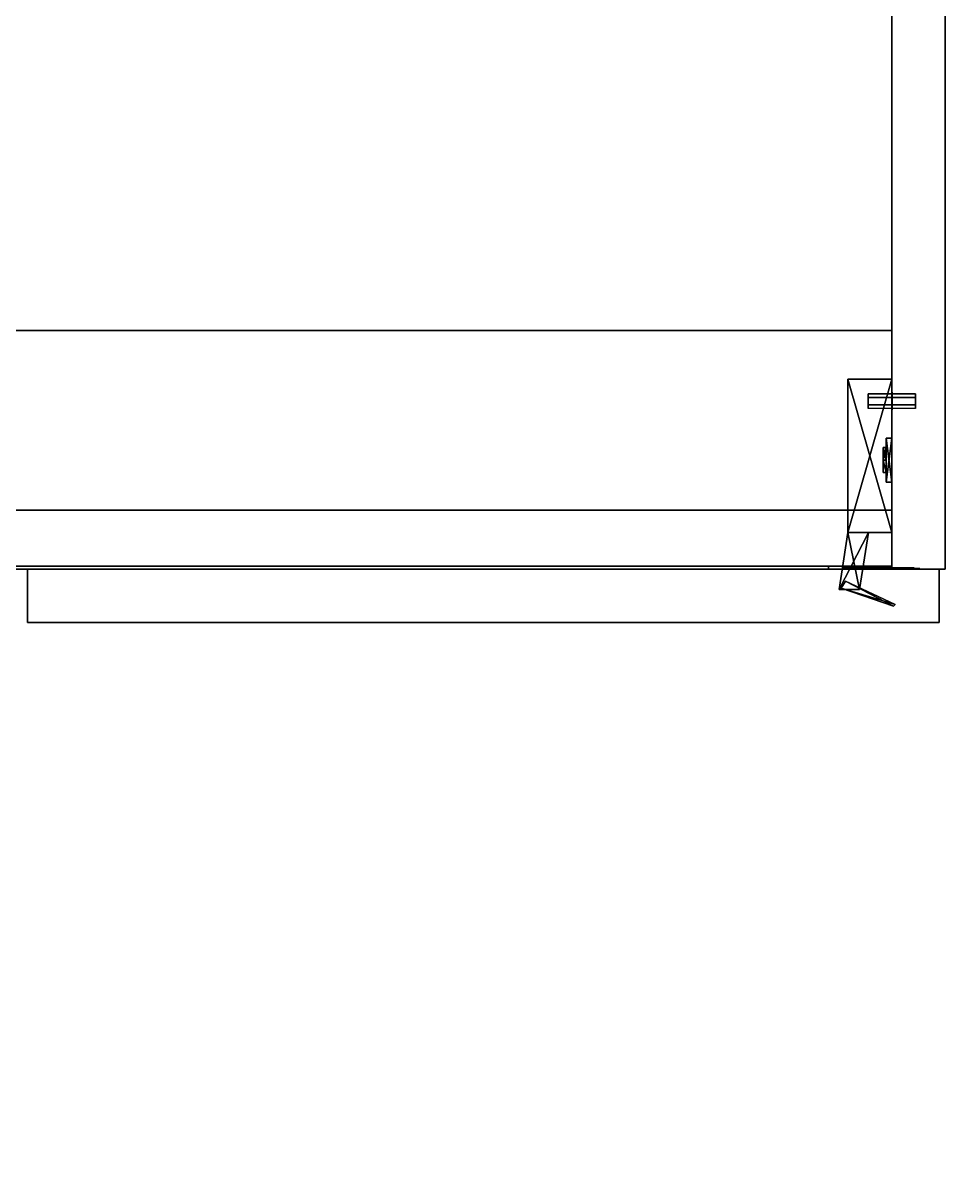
# Model space of a CAD drawing. Extents: x -150 to 1851, y -150 to 1950.
# Drawn here: x 342.5 to 658, y 777 to 1169.2 of the extents above; entities that cross this region are included whole.
import ezdxf

# ---------------------------------------------------------------- set-up
doc = ezdxf.new("R2010")
doc.units = 0
for name, color, linetype in [('LAYER0', 7, 'CONTINUOUS'), ('LAYER100', 7, 'CONTINUOUS'), ('LAYER102', 7, 'CONTINUOUS'), ('LAYER105', 254, 'CONTINUOUS'), ('LAYER107', 28, 'CONTINUOUS'), ('LAYER108', 253, 'CONTINUOUS'), ('LAYER109', 28, 'CONTINUOUS'), ('LAYER110', 253, 'CONTINUOUS'), ('LAYER111', 253, 'CONTINUOUS'), ('LAYER88', 7, 'CONTINUOUS'), ('LAYER98', 253, 'CONTINUOUS')]:
    doc.layers.add(name, color=color, linetype=linetype)

msp = doc.modelspace()

# ---------------------------------------------------------------- linework, layer by layer
at = {"layer": 'LAYER0', "invisible_edges": 1}
for points in [[(1851, 1762, -5), (-150, -150, -5), (-150, 1762, -5), (1851, 1762, -5)], [(-150, -150, -5), (1851, 1762, -5), (1851, -150, -5), (-150, -150, -5)], [(1851, -150), (-150, 1762), (-150, -150), (1851, -150)], [(-150, 1762), (1851, -150), (1851, 1762), (-150, 1762)]]:
    msp.add_3dface(points, dxfattribs=at)
at = {"layer": 'LAYER100', "invisible_edges": 1}
for points in [[(637, 1065, 869.5), (48, 985, 869.5), (48, 1065, 869.5), (637, 1065, 869.5)], [(48, 985, 869.5), (637, 1065, 869.5), (637, 985, 869.5), (48, 985, 869.5)], [(48, 1065, 887.5), (637, 1065, 869.5), (48, 1065, 869.5), (48, 1065, 887.5)], [(637, 1065, 869.5), (48, 1065, 887.5), (637, 1065, 887.5), (637, 1065, 869.5)], [(637, 985, 887.5), (48, 1065, 887.5), (48, 985, 887.5), (637, 985, 887.5)], [(48, 1065, 887.5), (637, 985, 887.5), (637, 1065, 887.5), (48, 1065, 887.5)], [(637, 1065, 869.5), (637, 985, 887.5), (637, 985, 869.5), (637, 1065, 869.5)], [(637, 985, 887.5), (637, 1065, 869.5), (637, 1065, 887.5), (637, 985, 887.5)], [(637, 985, 887.5), (48, 985, 869.5), (637, 985, 869.5), (637, 985, 887.5)], [(48, 985, 869.5), (637, 985, 887.5), (48, 985, 887.5), (48, 985, 869.5)]]:
    msp.add_3dface(points, dxfattribs=at)
at = {"layer": 'LAYER102', "invisible_edges": 1}
for points in [[(637, 1488.4, 510), (48, 1004, 510), (48, 1488.4, 510), (637, 1488.4, 510)], [(48, 1004, 510), (637, 1488.4, 510), (637, 1004, 510), (48, 1004, 510)], [(637, 1004, 528), (48, 1488.4, 528), (48, 1004, 528), (637, 1004, 528)], [(48, 1488.4, 528), (637, 1004, 528), (637, 1488.4, 528), (48, 1488.4, 528)], [(637, 1488.4, 510), (637, 1004, 528), (637, 1004, 510), (637, 1488.4, 510)], [(637, 1004, 528), (637, 1488.4, 510), (637, 1488.4, 528), (637, 1004, 528)], [(637, 1004, 528), (48, 1004, 510), (637, 1004, 510), (637, 1004, 528)], [(48, 1004, 510), (637, 1004, 528), (48, 1004, 528), (48, 1004, 510)]]:
    msp.add_3dface(points, dxfattribs=at)
at = {"layer": 'LAYER105'}
for points in [[(629, 1038.5, 507.5), (629, 1043.5, 507.5), (629, 1042.25, 509.665), (629, 1039.75, 509.665)], [(629, 1038.5, 507.5), (629, 1039.75, 505.3349), (629, 1042.25, 505.3349), (629, 1043.5, 507.5)], [(636.95, 1044, 507.5), (636.95, 1038, 507.5), (636.95, 1039.5, 510.0981), (636.95, 1042.5, 510.0981)], [(636.95, 1044, 507.5), (636.95, 1038, 507.5), (636.95, 1039.5, 504.9019), (636.95, 1042.5, 504.9019)], [(637.05, 1044, 507.5), (637.05, 1038, 507.5), (637.05, 1039.5, 510.0981), (637.05, 1042.5, 510.0981)], [(637.05, 1044, 507.5), (637.05, 1038, 507.5), (637.05, 1039.5, 504.9019), (637.05, 1042.5, 504.9019)], [(645, 1038.5, 507.5), (645, 1043.5, 507.5), (645, 1042.25, 509.665), (645, 1039.75, 509.665)], [(645, 1038.5, 507.5), (645, 1039.75, 505.3349), (645, 1042.25, 505.3349), (645, 1043.5, 507.5)]]:
    msp.add_3dface(points, dxfattribs=at)
at = {"layer": 'LAYER107'}
for points in [[(615.5, 985, 274), (615.5, 984, 274), (615.5, 985, 274)], [(615.5, 985, 232), (633.5, 985, 232), (633.5, 985, 232), (615.5, 985, 232)], [(615.5, 985, 274), (633.5, 985, 274), (633.5, 985, 274), (615.5, 985, 274)], [(633.5, 985, 232), (633.5, 984, 232), (615.5, 984, 232), (615.5, 985, 232)], [(615.5, 984, 232), (615.5, 984, 274), (615.5, 985, 274), (615.5, 985, 232)], [(633.5, 985, 274), (633.5, 984, 274), (615.5, 984, 274), (615.5, 985, 274)], [(620.5, 985, 244), (620.5, 984, 244), (620.5, 984, 262), (620.5, 985, 262)], [(620.5, 985, 244), (620.5, 984, 244), (633.5, 984, 244), (633.5, 985, 244)], [(620.5, 985, 262), (620.5, 984, 262), (633.5, 984, 262), (633.5, 985, 262)], [(633.5, 985, 244), (633.5, 984, 244), (633.5, 984, 232), (633.5, 985, 232)], [(633.5, 985, 262), (633.5, 984, 262), (633.5, 984, 274), (633.5, 985, 274)], [(615.5, 984, 232), (633.5, 984, 232), (633.5, 984, 274), (615.5, 984, 274)], [(620.5, 984, 244), (620.5, 984, 262), (620.5, 984, 244)], [(633.5, 984, 244), (633.5, 984, 232), (633.5, 984, 244)], [(633.5, 984, 262), (633.5, 984, 274), (633.5, 984, 262)]]:
    msp.add_3dface(points, dxfattribs=at)
for points, invisible_edges in [([(615.5, 985, 274), (615.5, 985, 232), (620.5, 985, 244), (620.5, 985, 262)], 10), ([(615.5, 985, 232), (620.5, 985, 244), (633.5, 985, 244), (633.5, 985, 232)], 1), ([(615.5, 985, 274), (620.5, 985, 262), (633.5, 985, 262), (633.5, 985, 274)], 1), ([(633.5, 984.5, 262), (633.5, 984.5, 244), (620.5, 984.5, 244), (620.5, 984.5, 262)], 1), ([(637.7095, 984.5, 258.3167), (637.5, 984.5, 247.5), (633.5, 984.5, 244), (633.5, 984.5, 262)], 5), ([(644.5, 984.5, 258.5), (644.5, 984.5, 247.5), (637.5, 984.5, 247.5), (637.7095, 984.5, 258.3167)], 4), ([(633.5, 984.25, 240), (638.4749, 984.25, 240.9896), (637.5, 984.25, 247.5), (633.5, 984.25, 244)], 2), ([(638.4749, 984.25, 265.0104), (633.5, 984.25, 266), (633.5, 984.25, 262), (637.5, 984.25, 258.5)], 8), ([(638.4749, 984.25, 240.9896), (642.6924, 984.25, 243.8076), (641, 984.25, 247.5), (637.5, 984.25, 247.5)], 10), ([(642.6924, 984.25, 262.1924), (638.4749, 984.25, 265.0104), (637.5, 984.25, 258.5), (641, 984.25, 258.5)], 10), ([(642.6924, 984.25, 243.8076), (645.5104, 984.25, 248.0251), (644.5, 984.25, 247.5), (641, 984.25, 247.5)], 10), ([(645.5104, 984.25, 257.9749), (642.6924, 984.25, 262.1924), (641, 984.25, 258.5), (644.5, 984.25, 258.5)], 10), ([(645.5104, 984.25, 248.0251), (646.5, 984.25, 253), (644.5, 984.25, 253), (644.5, 984.25, 247.5)], 10), ([(646.5, 984.25, 253), (645.5104, 984.25, 257.9749), (644.5, 984.25, 258.5), (644.5, 984.25, 253)], 10)]:
    msp.add_3dface(points, dxfattribs=dict(at, invisible_edges=invisible_edges))
at = {"layer": 'LAYER108'}
for points in [[(637, 996.5, 246.2174), (622.0786, 996.5, 246.2174), (637, 1048.5, 246.2174), (637, 996.5, 246.2174)], [(637, 1048.5, 246.2174), (622.0786, 996.5, 246.2174), (622.0786, 1048.5, 246.2174), (637, 1048.5, 246.2174)], [(637, 1048.5, 246.2174), (622.0786, 1048.5, 246.2174), (637, 1048.5, 259.7826), (637, 1048.5, 246.2174)], [(637, 1048.5, 259.7826), (622.0786, 1048.5, 246.2174), (622.0786, 1048.5, 259.7826), (637, 1048.5, 259.7826)], [(637, 1048.5, 259.7826), (622.0786, 1048.5, 259.7826), (637, 996.5, 259.7826), (637, 1048.5, 259.7826)], [(637, 996.5, 259.7826), (622.0786, 1048.5, 259.7826), (622.0786, 996.5, 259.7826), (637, 996.5, 259.7826)], [(622.0786, 996.5, 246.2174), (622.0786, 996.5, 259.7826), (622.0786, 1048.5, 246.2174), (622.0786, 996.5, 246.2174)], [(622.0786, 1048.5, 246.2174), (622.0786, 996.5, 259.7826), (622.0786, 1048.5, 259.7826), (622.0786, 1048.5, 246.2174)], [(635.0105, 1013.5, 279), (637, 1013.5, 279), (637, 1028.5, 279), (635.0105, 1013.5, 279)], [(635.0105, 1013.5, 279), (637, 1028.5, 279), (635.0105, 1028.5, 279), (635.0105, 1013.5, 279)], [(635.0105, 1028.5, 279), (637, 1028.5, 279), (637, 1028.5, 227), (635.0105, 1028.5, 279)], [(635.0105, 1028.5, 279), (637, 1028.5, 227), (635.0105, 1028.5, 227), (635.0105, 1028.5, 279)], [(635.0105, 1028.5, 227), (637, 1028.5, 227), (637, 1013.5, 227), (635.0105, 1028.5, 227)], [(635.0105, 1028.5, 227), (637, 1013.5, 227), (635.0105, 1013.5, 227), (635.0105, 1028.5, 227)], [(635.0105, 1013.5, 227), (635.0105, 1013.5, 279), (635.0105, 1028.5, 279), (635.0105, 1013.5, 227)], [(635.0105, 1013.5, 227), (635.0105, 1028.5, 279), (635.0105, 1028.5, 227), (635.0105, 1013.5, 227)], [(634.0157, 1021, 266.2909), (634.0157, 1025.243, 271.0869), (635.0105, 1021, 266.2909), (634.0157, 1021, 266.2909)], [(635.0105, 1021, 266.2909), (634.0157, 1025.243, 271.0869), (635.0105, 1025.243, 271.0869), (635.0105, 1021, 266.2909)], [(634.0157, 1025.243, 271.0869), (634.0157, 1021, 275.883), (635.0105, 1025.243, 271.0869), (634.0157, 1025.243, 271.0869)], [(635.0105, 1025.243, 271.0869), (634.0157, 1021, 275.883), (635.0105, 1021, 275.883), (635.0105, 1025.243, 271.0869)], [(634.0157, 1021, 275.883), (634.0157, 1025.243, 271.0869), (634.0157, 1016.757, 271.0869), (634.0157, 1021, 275.883)], [(634.0157, 1016.757, 271.0869), (634.0157, 1025.243, 271.0869), (634.0157, 1021, 266.2909), (634.0157, 1016.757, 271.0869)], [(634.0157, 1021, 230.117), (634.0157, 1025.243, 234.913), (635.0105, 1021, 230.117), (634.0157, 1021, 230.117)], [(635.0105, 1021, 230.117), (634.0157, 1025.243, 234.913), (635.0105, 1025.243, 234.913), (635.0105, 1021, 230.117)], [(634.0157, 1025.243, 234.913), (634.0157, 1021, 239.7091), (635.0105, 1025.243, 234.913), (634.0157, 1025.243, 234.913)], [(635.0105, 1025.243, 234.913), (634.0157, 1021, 239.7091), (635.0105, 1021, 239.7091), (635.0105, 1025.243, 234.913)], [(634.0157, 1021, 239.7091), (634.0157, 1025.243, 234.913), (634.0157, 1016.757, 234.913), (634.0157, 1021, 239.7091)], [(634.0157, 1016.757, 234.913), (634.0157, 1025.243, 234.913), (634.0157, 1021, 230.117), (634.0157, 1016.757, 234.913)], [(635.0105, 1021, 275.883), (635.0105, 1025.243, 271.0869), (635.0105, 1021, 266.2909), (635.0105, 1021, 275.883)], [(635.0105, 1021, 239.7091), (635.0105, 1025.243, 234.913), (635.0105, 1021, 230.117), (635.0105, 1021, 239.7091)], [(634.0157, 1016.757, 271.0869), (634.0157, 1021, 266.2909), (635.0105, 1016.757, 271.0869), (634.0157, 1016.757, 271.0869)], [(635.0105, 1016.757, 271.0869), (634.0157, 1021, 266.2909), (635.0105, 1021, 266.2909), (635.0105, 1016.757, 271.0869)], [(635.0105, 1021, 275.883), (634.0157, 1021, 275.883), (635.0105, 1016.757, 271.0869), (635.0105, 1021, 275.883)], [(635.0105, 1016.757, 271.0869), (634.0157, 1021, 275.883), (634.0157, 1016.757, 271.0869), (635.0105, 1016.757, 271.0869)], [(634.0157, 1016.757, 234.913), (634.0157, 1021, 230.117), (635.0105, 1016.757, 234.913), (634.0157, 1016.757, 234.913)], [(635.0105, 1016.757, 234.913), (634.0157, 1021, 230.117), (635.0105, 1021, 230.117), (635.0105, 1016.757, 234.913)], [(635.0105, 1021, 239.7091), (634.0157, 1021, 239.7091), (635.0105, 1016.757, 234.913), (635.0105, 1021, 239.7091)], [(635.0105, 1016.757, 234.913), (634.0157, 1021, 239.7091), (634.0157, 1016.757, 234.913), (635.0105, 1016.757, 234.913)], [(635.0105, 1021, 275.883), (635.0105, 1021, 266.2909), (635.0105, 1016.757, 271.0869), (635.0105, 1021, 275.883)], [(635.0105, 1021, 239.7091), (635.0105, 1021, 230.117), (635.0105, 1016.757, 234.913), (635.0105, 1021, 239.7091)], [(637, 1013.5, 227), (637, 1013.5, 279), (635.0105, 1013.5, 279), (637, 1013.5, 227)], [(637, 1013.5, 227), (635.0105, 1013.5, 279), (635.0105, 1013.5, 227), (637, 1013.5, 227)], [(626.0576, 977.1346, 246.2174), (619.0942, 977.1346, 246.2174), (629.0419, 996.5, 246.2174), (626.0576, 977.1346, 246.2174)], [(629.0419, 996.5, 246.2174), (619.0942, 977.1346, 246.2174), (622.0786, 996.5, 246.2174), (629.0419, 996.5, 246.2174)], [(626.0576, 977.1346, 259.7826), (622.0786, 996.5, 259.7826), (619.0942, 977.1346, 259.7826), (626.0576, 977.1346, 259.7826)], [(619.0942, 977.1346, 246.2174), (619.0942, 977.1346, 259.7826), (622.0786, 996.5, 246.2174), (619.0942, 977.1346, 246.2174)], [(622.0786, 996.5, 246.2174), (619.0942, 977.1346, 259.7826), (622.0786, 996.5, 259.7826), (622.0786, 996.5, 246.2174)], [(629.0419, 996.5, 259.7826), (622.0786, 996.5, 259.7826), (626.0576, 977.1346, 259.7826), (629.0419, 996.5, 259.7826)], [(621.3081, 979.9246, 247.3477), (637.5906, 971.5, 247.3477), (619.8179, 977.5444, 247.3477), (621.3081, 979.9246, 247.3477)], [(621.3081, 979.9246, 258.652), (619.8179, 977.5444, 258.652), (638.0818, 972.0774, 258.652), (621.3081, 979.9246, 258.652)], [(638.0818, 972.0774, 258.652), (619.8179, 977.5444, 258.652), (637.5906, 971.5, 258.652), (638.0818, 972.0774, 258.652)], [(637.5906, 971.5, 247.3477), (637.5906, 971.5, 258.652), (619.8179, 977.5444, 247.3477), (637.5906, 971.5, 247.3477)], [(619.8179, 977.5444, 247.3477), (637.5906, 971.5, 258.652), (619.8179, 977.5444, 258.652), (619.8179, 977.5444, 247.3477)], [(638.0818, 972.0774, 247.3477), (637.5906, 971.5, 247.3477), (621.3081, 979.9246, 247.3477), (638.0818, 972.0774, 247.3477)]]:
    msp.add_3dface(points, dxfattribs=at)
at = {"layer": 'LAYER109'}
for points in [[(615.5, 985, 806), (615.5, 984, 806), (615.5, 985, 806)], [(615.5, 985, 764), (633.5, 985, 764), (633.5, 985, 764), (615.5, 985, 764)], [(615.5, 985, 806), (633.5, 985, 806), (633.5, 985, 806), (615.5, 985, 806)], [(633.5, 985, 764), (633.5, 984, 764), (615.5, 984, 764), (615.5, 985, 764)], [(615.5, 984, 764), (615.5, 984, 806), (615.5, 985, 806), (615.5, 985, 764)], [(633.5, 985, 806), (633.5, 984, 806), (615.5, 984, 806), (615.5, 985, 806)], [(620.5, 985, 776), (620.5, 984, 776), (620.5, 984, 794), (620.5, 985, 794)], [(620.5, 985, 776), (620.5, 984, 776), (633.5, 984, 776), (633.5, 985, 776)], [(620.5, 985, 794), (620.5, 984, 794), (633.5, 984, 794), (633.5, 985, 794)], [(633.5, 985, 776), (633.5, 984, 776), (633.5, 984, 764), (633.5, 985, 764)], [(633.5, 985, 794), (633.5, 984, 794), (633.5, 984, 806), (633.5, 985, 806)], [(615.5, 984, 764), (633.5, 984, 764), (633.5, 984, 806), (615.5, 984, 806)], [(620.5, 984, 776), (620.5, 984, 794), (620.5, 984, 776)], [(633.5, 984, 776), (633.5, 984, 764), (633.5, 984, 776)], [(633.5, 984, 794), (633.5, 984, 806), (633.5, 984, 794)]]:
    msp.add_3dface(points, dxfattribs=at)
for points, invisible_edges in [([(615.5, 985, 806), (615.5, 985, 764), (620.5, 985, 776), (620.5, 985, 794)], 10), ([(615.5, 985, 764), (620.5, 985, 776), (633.5, 985, 776), (633.5, 985, 764)], 1), ([(615.5, 985, 806), (620.5, 985, 794), (633.5, 985, 794), (633.5, 985, 806)], 1), ([(633.5, 984.5, 794), (633.5, 984.5, 776), (620.5, 984.5, 776), (620.5, 984.5, 794)], 1), ([(637.7095, 984.5, 790.3167), (637.5, 984.5, 779.5), (633.5, 984.5, 776), (633.5, 984.5, 794)], 5), ([(644.5, 984.5, 790.5), (644.5, 984.5, 779.5), (637.5, 984.5, 779.5), (637.7095, 984.5, 790.3167)], 4), ([(633.5, 984.25, 772), (638.4749, 984.25, 772.9896), (637.5, 984.25, 779.5), (633.5, 984.25, 776)], 2), ([(638.4749, 984.25, 797.0104), (633.5, 984.25, 798), (633.5, 984.25, 794), (637.5, 984.25, 790.5)], 8), ([(638.4749, 984.25, 772.9896), (642.6924, 984.25, 775.8076), (641, 984.25, 779.5), (637.5, 984.25, 779.5)], 10), ([(642.6924, 984.25, 794.1924), (638.4749, 984.25, 797.0104), (637.5, 984.25, 790.5), (641, 984.25, 790.5)], 10), ([(642.6924, 984.25, 775.8076), (645.5104, 984.25, 780.0251), (644.5, 984.25, 779.5), (641, 984.25, 779.5)], 10), ([(645.5104, 984.25, 789.9749), (642.6924, 984.25, 794.1924), (641, 984.25, 790.5), (644.5, 984.25, 790.5)], 10), ([(645.5104, 984.25, 780.0251), (646.5, 984.25, 785), (644.5, 984.25, 785), (644.5, 984.25, 779.5)], 10), ([(646.5, 984.25, 785), (645.5104, 984.25, 789.9749), (644.5, 984.25, 790.5), (644.5, 984.25, 785)], 10)]:
    msp.add_3dface(points, dxfattribs=dict(at, invisible_edges=invisible_edges))
at = {"layer": 'LAYER110'}
for points in [[(637, 996.5, 778.2174), (622.0786, 996.5, 778.2174), (637, 1048.5, 778.2174), (637, 996.5, 778.2174)], [(637, 1048.5, 778.2174), (622.0786, 996.5, 778.2174), (622.0786, 1048.5, 778.2174), (637, 1048.5, 778.2174)], [(637, 1048.5, 778.2174), (622.0786, 1048.5, 778.2174), (637, 1048.5, 791.7826), (637, 1048.5, 778.2174)], [(637, 1048.5, 791.7826), (622.0786, 1048.5, 778.2174), (622.0786, 1048.5, 791.7826), (637, 1048.5, 791.7826)], [(637, 1048.5, 791.7826), (622.0786, 1048.5, 791.7826), (637, 996.5, 791.7826), (637, 1048.5, 791.7826)], [(637, 996.5, 791.7826), (622.0786, 1048.5, 791.7826), (622.0786, 996.5, 791.7826), (637, 996.5, 791.7826)], [(622.0786, 996.5, 778.2174), (622.0786, 996.5, 791.7826), (622.0786, 1048.5, 778.2174), (622.0786, 996.5, 778.2174)], [(622.0786, 1048.5, 778.2174), (622.0786, 996.5, 791.7826), (622.0786, 1048.5, 791.7826), (622.0786, 1048.5, 778.2174)], [(635.0105, 1013.5, 811), (637, 1013.5, 811), (637, 1028.5, 811), (635.0105, 1013.5, 811)], [(635.0105, 1013.5, 811), (637, 1028.5, 811), (635.0105, 1028.5, 811), (635.0105, 1013.5, 811)], [(635.0105, 1028.5, 811), (637, 1028.5, 811), (637, 1028.5, 759), (635.0105, 1028.5, 811)], [(635.0105, 1028.5, 811), (637, 1028.5, 759), (635.0105, 1028.5, 759), (635.0105, 1028.5, 811)], [(635.0105, 1028.5, 759), (637, 1028.5, 759), (637, 1013.5, 759), (635.0105, 1028.5, 759)], [(635.0105, 1028.5, 759), (637, 1013.5, 759), (635.0105, 1013.5, 759), (635.0105, 1028.5, 759)], [(635.0105, 1013.5, 759), (635.0105, 1013.5, 811), (635.0105, 1028.5, 811), (635.0105, 1013.5, 759)], [(635.0105, 1013.5, 759), (635.0105, 1028.5, 811), (635.0105, 1028.5, 759), (635.0105, 1013.5, 759)], [(634.0157, 1021, 798.291), (634.0157, 1025.243, 803.087), (635.0105, 1021, 798.291), (634.0157, 1021, 798.291)], [(635.0105, 1021, 798.291), (634.0157, 1025.243, 803.087), (635.0105, 1025.243, 803.087), (635.0105, 1021, 798.291)], [(634.0157, 1025.243, 803.087), (634.0157, 1021, 807.883), (635.0105, 1025.243, 803.087), (634.0157, 1025.243, 803.087)], [(635.0105, 1025.243, 803.087), (634.0157, 1021, 807.883), (635.0105, 1021, 807.883), (635.0105, 1025.243, 803.087)], [(634.0157, 1021, 807.883), (634.0157, 1025.243, 803.087), (634.0157, 1016.757, 803.087), (634.0157, 1021, 807.883)], [(634.0157, 1016.757, 803.087), (634.0157, 1025.243, 803.087), (634.0157, 1021, 798.291), (634.0157, 1016.757, 803.087)], [(634.0157, 1021, 762.117), (634.0157, 1025.243, 766.913), (635.0105, 1021, 762.117), (634.0157, 1021, 762.117)], [(635.0105, 1021, 762.117), (634.0157, 1025.243, 766.913), (635.0105, 1025.243, 766.913), (635.0105, 1021, 762.117)], [(634.0157, 1025.243, 766.913), (634.0157, 1021, 771.709), (635.0105, 1025.243, 766.913), (634.0157, 1025.243, 766.913)], [(635.0105, 1025.243, 766.913), (634.0157, 1021, 771.709), (635.0105, 1021, 771.709), (635.0105, 1025.243, 766.913)], [(634.0157, 1021, 771.709), (634.0157, 1025.243, 766.913), (634.0157, 1016.757, 766.913), (634.0157, 1021, 771.709)], [(634.0157, 1016.757, 766.913), (634.0157, 1025.243, 766.913), (634.0157, 1021, 762.117), (634.0157, 1016.757, 766.913)], [(635.0105, 1021, 807.883), (635.0105, 1025.243, 803.087), (635.0105, 1021, 798.291), (635.0105, 1021, 807.883)], [(635.0105, 1021, 771.709), (635.0105, 1025.243, 766.913), (635.0105, 1021, 762.117), (635.0105, 1021, 771.709)], [(634.0157, 1016.757, 803.087), (634.0157, 1021, 798.291), (635.0105, 1016.757, 803.087), (634.0157, 1016.757, 803.087)], [(635.0105, 1016.757, 803.087), (634.0157, 1021, 798.291), (635.0105, 1021, 798.291), (635.0105, 1016.757, 803.087)], [(635.0105, 1021, 807.883), (634.0157, 1021, 807.883), (635.0105, 1016.757, 803.087), (635.0105, 1021, 807.883)], [(635.0105, 1016.757, 803.087), (634.0157, 1021, 807.883), (634.0157, 1016.757, 803.087), (635.0105, 1016.757, 803.087)], [(634.0157, 1016.757, 766.913), (634.0157, 1021, 762.117), (635.0105, 1016.757, 766.913), (634.0157, 1016.757, 766.913)], [(635.0105, 1016.757, 766.913), (634.0157, 1021, 762.117), (635.0105, 1021, 762.117), (635.0105, 1016.757, 766.913)], [(635.0105, 1021, 771.709), (634.0157, 1021, 771.709), (635.0105, 1016.757, 766.913), (635.0105, 1021, 771.709)], [(635.0105, 1016.757, 766.913), (634.0157, 1021, 771.709), (634.0157, 1016.757, 766.913), (635.0105, 1016.757, 766.913)], [(635.0105, 1021, 807.883), (635.0105, 1021, 798.291), (635.0105, 1016.757, 803.087), (635.0105, 1021, 807.883)], [(635.0105, 1021, 771.709), (635.0105, 1021, 762.117), (635.0105, 1016.757, 766.913), (635.0105, 1021, 771.709)], [(637, 1013.5, 759), (637, 1013.5, 811), (635.0105, 1013.5, 811), (637, 1013.5, 759)], [(637, 1013.5, 759), (635.0105, 1013.5, 811), (635.0105, 1013.5, 759), (637, 1013.5, 759)], [(626.0576, 977.1346, 778.2174), (619.0942, 977.1346, 778.2174), (629.0419, 996.5, 778.2174), (626.0576, 977.1346, 778.2174)], [(629.0419, 996.5, 778.2174), (619.0942, 977.1346, 778.2174), (622.0786, 996.5, 778.2174), (629.0419, 996.5, 778.2174)], [(626.0576, 977.1346, 791.7826), (622.0786, 996.5, 791.7826), (619.0942, 977.1346, 791.7826), (626.0576, 977.1346, 791.7826)], [(619.0942, 977.1346, 778.2174), (619.0942, 977.1346, 791.7826), (622.0786, 996.5, 778.2174), (619.0942, 977.1346, 778.2174)], [(622.0786, 996.5, 778.2174), (619.0942, 977.1346, 791.7826), (622.0786, 996.5, 791.7826), (622.0786, 996.5, 778.2174)], [(629.0419, 996.5, 791.7826), (622.0786, 996.5, 791.7826), (626.0576, 977.1346, 791.7826), (629.0419, 996.5, 791.7826)], [(621.3081, 979.9246, 779.3477), (637.5906, 971.5, 779.3477), (619.8179, 977.5444, 779.3477), (621.3081, 979.9246, 779.3477)], [(621.3081, 979.9246, 790.652), (619.8179, 977.5444, 790.652), (638.0818, 972.0774, 790.652), (621.3081, 979.9246, 790.652)], [(638.0818, 972.0774, 790.652), (619.8179, 977.5444, 790.652), (637.5906, 971.5, 790.652), (638.0818, 972.0774, 790.652)], [(637.5906, 971.5, 779.3477), (637.5906, 971.5, 790.652), (619.8179, 977.5444, 779.3477), (637.5906, 971.5, 779.3477)], [(619.8179, 977.5444, 779.3477), (637.5906, 971.5, 790.652), (619.8179, 977.5444, 790.652), (619.8179, 977.5444, 779.3477)], [(638.0818, 972.0774, 779.3477), (637.5906, 971.5, 779.3477), (621.3081, 979.9246, 779.3477), (638.0818, 972.0774, 779.3477)]]:
    msp.add_3dface(points, dxfattribs=at)
at = {"layer": 'LAYER111', "invisible_edges": 1}
for points in [[(344, 984, 885), (653, 984, 153), (344, 984, 153), (344, 984, 885)], [(653, 984, 153), (344, 984, 885), (653, 984, 885), (653, 984, 153)], [(344, 966, 153), (653, 984, 153), (653, 966, 153), (344, 966, 153)], [(653, 984, 153), (344, 966, 153), (344, 984, 153), (653, 984, 153)], [(344, 984, 885), (653, 966, 885), (653, 984, 885), (344, 984, 885)], [(653, 966, 885), (344, 984, 885), (344, 966, 885), (653, 966, 885)], [(344, 966, 153), (344, 984, 885), (344, 984, 153), (344, 966, 153)], [(344, 984, 885), (344, 966, 153), (344, 966, 885), (344, 984, 885)], [(653, 966, 885), (653, 984, 153), (653, 984, 885), (653, 966, 885)], [(653, 984, 153), (653, 966, 885), (653, 966, 153), (653, 984, 153)], [(653, 966, 885), (344, 966, 153), (653, 966, 153), (653, 966, 885)], [(344, 966, 153), (653, 966, 885), (344, 966, 885), (344, 966, 153)]]:
    msp.add_3dface(points, dxfattribs=at)
at = {"layer": 'LAYER88', "invisible_edges": 1}
for points in [[(637, 1513, 151), (48, 984, 151), (48, 1513, 151), (637, 1513, 151)], [(48, 984, 151), (637, 1513, 151), (637, 984, 151), (48, 984, 151)], [(637, 984, 169), (48, 1513, 169), (48, 984, 169), (637, 984, 169)], [(48, 1513, 169), (637, 984, 169), (637, 1513, 169), (48, 1513, 169)], [(637, 1513, 151), (637, 984, 169), (637, 984, 151), (637, 1513, 151)], [(637, 984, 169), (637, 1513, 151), (637, 1513, 169), (637, 984, 169)], [(637, 984, 169), (48, 984, 151), (637, 984, 151), (637, 984, 169)], [(48, 984, 151), (637, 984, 169), (48, 984, 169), (48, 984, 151)]]:
    msp.add_3dface(points, dxfattribs=at)
at = {"layer": 'LAYER98', "invisible_edges": 1}
for points in [[(637, 1513, 150), (637, 984, 888), (637, 1513, 888), (637, 1513, 150)], [(637, 984, 888), (637, 1513, 150), (637, 984, 150), (637, 984, 888)], [(637, 1513, 150), (655, 984, 150), (637, 984, 150), (637, 1513, 150)], [(655, 984, 150), (637, 1513, 150), (655, 1513, 150), (655, 984, 150)], [(655, 1513, 888), (637, 984, 888), (655, 984, 888), (655, 1513, 888)], [(637, 984, 888), (655, 1513, 888), (637, 1513, 888), (637, 984, 888)], [(655, 984, 150), (655, 1513, 888), (655, 984, 888), (655, 984, 150)], [(655, 1513, 888), (655, 984, 150), (655, 1513, 150), (655, 1513, 888)], [(655, 984, 150), (637, 984, 888), (637, 984, 150), (655, 984, 150)], [(637, 984, 888), (655, 984, 150), (655, 984, 888), (637, 984, 888)]]:
    msp.add_3dface(points, dxfattribs=at)

# ---------------------------------------------------------------- meshes
at = {"layer": 'LAYER105'}
mesh = msp.add_polymesh((2, 6), dxfattribs=dict(at, n_close=True))
for k, corner in enumerate([(629, 1038.5, 507.5), (629, 1039.75, 509.665), (629, 1042.25, 509.665), (629, 1043.5, 507.5), (629, 1042.25, 505.3349), (629, 1039.75, 505.3349), (645, 1038.5, 507.5), (645, 1039.75, 509.665), (645, 1042.25, 509.665), (645, 1043.5, 507.5), (645, 1042.25, 505.3349), (645, 1039.75, 505.3349)]):
    mesh.set_mesh_vertex(divmod(k, 6), corner)
mesh = msp.add_polymesh((2, 6), dxfattribs=dict(at, n_close=True))
for k, corner in enumerate([(636.95, 1038, 507.5), (636.95, 1039.5, 510.0981), (636.95, 1042.5, 510.0981), (636.95, 1044, 507.5), (636.95, 1042.5, 504.9019), (636.95, 1039.5, 504.9019), (637.05, 1038, 507.5), (637.05, 1039.5, 510.0981), (637.05, 1042.5, 510.0981), (637.05, 1044, 507.5), (637.05, 1042.5, 504.9019), (637.05, 1039.5, 504.9019)]):
    mesh.set_mesh_vertex(divmod(k, 6), corner)
at = {"layer": 'LAYER107'}
mesh = msp.add_polymesh((2, 9), dxfattribs=at)
for k, corner in enumerate([(633.5, 984.25, 240), (638.4749, 984.25, 240.9896), (642.6924, 984.25, 243.8076), (645.5104, 984.25, 248.0251), (646.5, 984.25, 253), (645.5104, 984.25, 257.9749), (642.6924, 984.25, 262.1924), (638.4749, 984.25, 265.0104), (633.5, 984.25, 266), (633.5, 984, 240), (638.4749, 984, 240.9896), (642.6924, 984, 243.8076), (645.5104, 984, 248.0251), (646.5, 984, 253), (645.5104, 984, 257.9749), (642.6924, 984, 262.1924), (638.4749, 984, 265.0104), (633.5, 984, 266)]):
    mesh.set_mesh_vertex(divmod(k, 9), corner)
at = {"layer": 'LAYER109'}
mesh = msp.add_polymesh((2, 9), dxfattribs=at)
for k, corner in enumerate([(633.5, 984.25, 772), (638.4749, 984.25, 772.9896), (642.6924, 984.25, 775.8076), (645.5104, 984.25, 780.0251), (646.5, 984.25, 785), (645.5104, 984.25, 789.9749), (642.6924, 984.25, 794.1924), (638.4749, 984.25, 797.0104), (633.5, 984.25, 798), (633.5, 984, 772), (638.4749, 984, 772.9896), (642.6924, 984, 775.8076), (645.5104, 984, 780.0251), (646.5, 984, 785), (645.5104, 984, 789.9749), (642.6924, 984, 794.1924), (638.4749, 984, 797.0104), (633.5, 984, 798)]):
    mesh.set_mesh_vertex(divmod(k, 9), corner)

doc.saveas('drawing.dxf')
